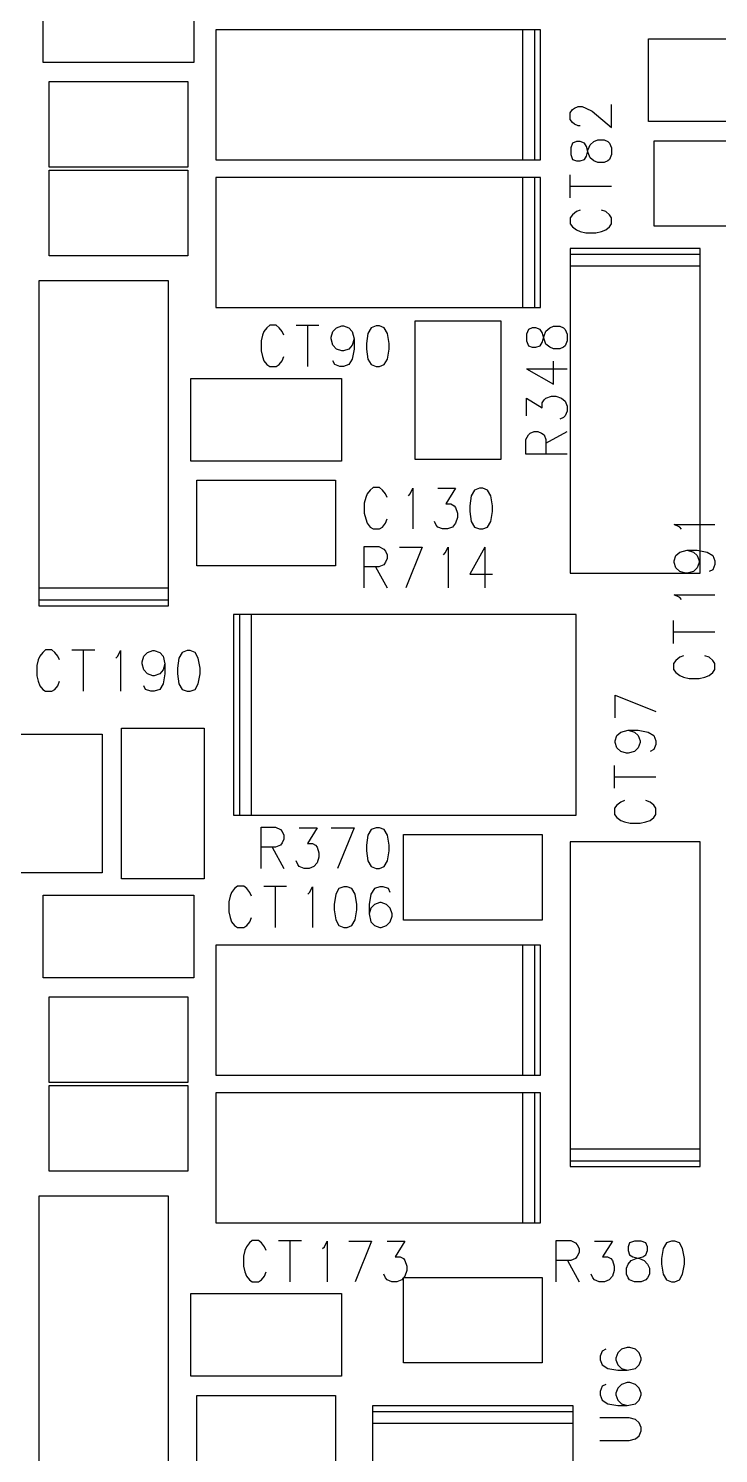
# Model space of a CAD drawing. Extents: x 295 to 953, y 10 to 290.
# Drawn here: x 587.11 to 606.4, y 161.71 to 201.53 of the extents above; entities that cross this region are included whole.
import ezdxf

# ---------------------------------------------------------------- set-up
doc = ezdxf.new("R2010")
doc.units = 0
doc.header["$LTSCALE"] = 5
doc.header["$MEASUREMENT"] = 0
doc.layers.add('13_C-SILK_GBR', color=7, linetype='CONTINUOUS')

msp = doc.modelspace()

# ---------------------------------------------------------------- linework, layer by layer
at = {"layer": '13_C-SILK_GBR'}
for p, q in [((587.524, 200.583), (587.524, 202.893)), ((591.731, 202.893), (591.731, 200.583)), ((600.93, 201.49), (592.35, 201.49)), ((592.35, 201.49), (592.35, 197.86)), ((601.26, 201.49), (600.93, 201.49)), ((600.93, 197.86), (600.93, 201.49)), ((601.425, 201.49), (601.26, 201.49)), ((601.26, 197.86), (601.26, 201.49)), ((601.425, 197.86), (601.425, 201.49)), ((604.436, 198.933), (604.436, 201.243)), ((604.436, 201.243), (608.644, 201.243)), ((591.731, 200.583), (587.524, 200.583)), ((587.689, 197.654), (587.689, 200.046)), ((587.689, 200.046), (591.566, 200.046)), ((591.566, 200.046), (591.566, 197.654)), ((602.25, 199.175), (602.319, 199.264)), ((602.25, 198.989), (602.25, 199.175)), ((602.319, 199.264), (602.372, 199.309)), ((602.372, 199.309), (602.478, 199.353)), ((602.478, 199.353), (602.583, 199.353)), ((602.583, 199.353), (602.687, 199.309)), ((602.687, 199.309), (602.862, 199.22)), ((602.862, 199.22), (603.405, 198.766)), ((603.405, 198.766), (603.405, 199.404)), ((602.319, 198.9), (602.25, 198.989)), ((602.372, 198.855), (602.319, 198.9)), ((602.478, 198.81), (602.372, 198.855)), ((602.531, 198.81), (602.478, 198.81)), ((608.644, 198.933), (604.436, 198.933)), ((602.319, 198.327), (602.268, 198.193)), ((602.425, 198.372), (602.319, 198.327)), ((602.531, 198.372), (602.425, 198.372)), ((602.653, 198.327), (602.531, 198.372)), ((602.705, 198.238), (602.653, 198.327)), ((602.809, 198.282), (602.915, 198.372)), ((602.915, 198.372), (603.021, 198.423)), ((603.021, 198.423), (603.196, 198.423)), ((603.196, 198.423), (603.299, 198.372)), ((603.299, 198.372), (603.352, 198.327)), ((603.352, 198.327), (603.405, 198.193)), ((604.601, 196.004), (604.601, 198.396)), ((604.601, 198.396), (608.479, 198.396)), ((602.268, 198.193), (602.268, 198.007)), ((602.268, 198.007), (602.319, 197.873)), ((602.653, 197.873), (602.705, 197.962)), ((602.758, 198.053), (602.705, 198.238)), ((602.705, 197.962), (602.758, 198.149)), ((602.758, 198.149), (602.809, 198.282)), ((602.809, 197.918), (602.758, 198.053)), ((602.915, 197.829), (602.809, 197.918)), ((603.405, 198.007), (603.352, 197.873)), ((603.405, 198.193), (603.405, 198.007)), ((591.566, 197.654), (587.689, 197.654)), ((587.689, 195.179), (587.689, 197.571)), ((587.689, 197.571), (591.566, 197.571)), ((591.566, 197.571), (591.566, 195.179)), ((592.35, 197.86), (600.93, 197.86)), ((600.93, 197.86), (601.26, 197.86)), ((601.26, 197.86), (601.425, 197.86)), ((602.319, 197.873), (602.425, 197.829)), ((602.425, 197.829), (602.531, 197.829)), ((602.531, 197.829), (602.653, 197.873)), ((603.021, 197.784), (602.915, 197.829)), ((603.196, 197.784), (603.021, 197.784)), ((603.299, 197.829), (603.196, 197.784)), ((603.352, 197.873), (603.299, 197.829)), ((600.93, 197.365), (592.35, 197.365)), ((592.35, 197.365), (592.35, 193.735)), ((601.26, 197.365), (600.93, 197.365)), ((600.93, 193.735), (600.93, 197.365)), ((601.425, 197.365), (601.26, 197.365)), ((601.26, 193.735), (601.26, 197.365)), ((601.425, 193.735), (601.425, 197.365)), ((602.25, 196.802), (602.25, 197.441)), ((602.25, 197.121), (603.405, 197.121)), ((602.319, 196.326), (602.25, 196.241)), ((602.425, 196.415), (602.319, 196.326)), ((602.531, 196.459), (602.425, 196.415)), ((603.248, 196.415), (603.125, 196.459)), ((603.352, 196.326), (603.248, 196.415)), ((603.405, 196.241), (603.352, 196.326)), ((602.25, 196.241), (602.25, 196.07)), ((602.25, 196.07), (602.319, 195.987)), ((602.319, 195.987), (602.425, 195.903)), ((603.248, 195.903), (603.352, 195.987)), ((603.352, 195.987), (603.405, 196.07)), ((603.405, 196.07), (603.405, 196.241)), ((608.479, 196.004), (604.601, 196.004)), ((602.425, 195.903), (602.531, 195.859)), ((602.531, 195.859), (602.687, 195.821)), ((602.687, 195.821), (602.968, 195.821)), ((602.968, 195.821), (603.125, 195.859)), ((603.125, 195.859), (603.248, 195.903)), ((591.566, 195.179), (587.689, 195.179)), ((605.88, 195.385), (602.25, 195.385)), ((602.25, 195.385), (602.25, 195.22)), ((605.88, 195.22), (602.25, 195.22)), ((602.25, 195.22), (602.25, 194.89)), ((605.88, 195.22), (605.88, 195.385)), ((605.88, 194.89), (605.88, 195.22)), ((605.88, 194.89), (602.25, 194.89)), ((602.25, 194.89), (602.25, 186.31)), ((605.88, 186.31), (605.88, 194.89)), ((591.03, 194.478), (587.4, 194.478)), ((587.4, 194.478), (587.4, 185.898)), ((591.03, 185.898), (591.03, 194.478)), ((592.35, 193.735), (600.93, 193.735)), ((600.93, 193.735), (601.26, 193.735)), ((601.26, 193.735), (601.425, 193.735)), ((593.777, 193.171), (593.693, 193.065)), ((593.86, 193.24), (593.777, 193.171)), ((594.031, 193.24), (593.86, 193.24)), ((594.116, 193.171), (594.031, 193.24)), ((594.205, 193.065), (594.116, 193.171)), ((594.592, 193.24), (595.231, 193.24)), ((594.911, 193.24), (594.911, 192.085)), ((595.619, 193.065), (595.721, 193.171)), ((595.721, 193.171), (595.868, 193.222)), ((595.868, 193.222), (595.912, 193.222)), ((595.912, 193.222), (596.066, 193.171)), ((596.066, 193.171), (596.162, 193.065)), ((596.69, 193.171), (596.6, 193.012)), ((596.83, 193.222), (596.69, 193.171)), ((596.921, 193.222), (596.83, 193.222)), ((597.054, 193.171), (596.921, 193.222)), ((597.143, 193.012), (597.054, 193.171)), ((597.919, 189.486), (597.919, 193.364)), ((597.919, 193.364), (600.311, 193.364)), ((600.311, 193.364), (600.311, 189.486)), ((601.187, 193.166), (601.082, 193.121)), ((601.293, 193.166), (601.187, 193.166)), ((601.415, 193.121), (601.293, 193.166)), ((601.572, 193.077), (601.678, 193.166)), ((601.678, 193.166), (601.783, 193.217)), ((601.783, 193.217), (601.958, 193.217)), ((601.958, 193.217), (602.062, 193.166)), ((602.062, 193.166), (602.115, 193.121)), ((593.649, 192.96), (593.611, 192.803)), ((593.611, 192.803), (593.611, 192.522)), ((593.693, 193.065), (593.649, 192.96)), ((594.249, 192.96), (594.205, 193.065)), ((595.574, 192.907), (595.619, 193.065)), ((595.574, 192.856), (595.574, 192.907)), ((595.619, 192.681), (595.574, 192.856)), ((596.162, 193.065), (596.213, 192.856)), ((596.213, 192.856), (596.162, 192.681)), ((596.213, 192.856), (596.213, 192.575)), ((596.6, 193.012), (596.556, 192.732)), ((596.556, 192.732), (596.556, 192.575)), ((597.194, 192.732), (597.143, 193.012)), ((597.194, 192.575), (597.194, 192.732)), ((601.082, 193.121), (601.031, 192.988)), ((601.031, 192.988), (601.031, 192.801)), ((601.031, 192.801), (601.082, 192.667)), ((601.468, 193.032), (601.415, 193.121)), ((601.415, 192.667), (601.468, 192.757)), ((601.521, 192.847), (601.468, 193.032)), ((601.468, 192.757), (601.521, 192.943)), ((601.521, 192.943), (601.572, 193.077)), ((601.572, 192.712), (601.521, 192.847)), ((602.115, 193.121), (602.168, 192.988)), ((602.168, 192.801), (602.115, 192.667)), ((602.168, 192.988), (602.168, 192.801)), ((593.611, 192.522), (593.649, 192.366)), ((593.649, 192.366), (593.693, 192.242)), ((594.205, 192.242), (594.249, 192.366)), ((595.721, 192.575), (595.619, 192.681)), ((595.868, 192.522), (595.721, 192.575)), ((595.912, 192.522), (595.868, 192.522)), ((596.066, 192.575), (595.912, 192.522)), ((596.162, 192.681), (596.066, 192.575)), ((596.213, 192.575), (596.162, 192.295)), ((596.556, 192.575), (596.6, 192.295)), ((597.143, 192.295), (597.194, 192.575)), ((601.082, 192.667), (601.187, 192.623)), ((601.187, 192.623), (601.293, 192.623)), ((601.293, 192.623), (601.415, 192.667)), ((601.678, 192.623), (601.572, 192.712)), ((601.783, 192.578), (601.678, 192.623)), ((601.958, 192.578), (601.783, 192.578)), ((602.062, 192.623), (601.958, 192.578)), ((602.115, 192.667), (602.062, 192.623)), ((593.693, 192.242), (593.777, 192.138)), ((593.777, 192.138), (593.86, 192.085)), ((593.86, 192.085), (594.031, 192.085)), ((594.031, 192.085), (594.116, 192.138)), ((594.116, 192.138), (594.205, 192.242)), ((595.67, 192.138), (595.619, 192.242)), ((595.817, 192.085), (595.67, 192.138)), ((595.912, 192.085), (595.817, 192.085)), ((596.066, 192.138), (595.912, 192.085)), ((596.162, 192.295), (596.066, 192.138)), ((596.6, 192.295), (596.69, 192.138)), ((596.69, 192.138), (596.83, 192.085)), ((596.83, 192.085), (596.921, 192.085)), ((596.921, 192.085), (597.054, 192.138)), ((597.054, 192.138), (597.143, 192.295)), ((601.031, 192.017), (601.783, 191.597)), ((601.031, 192.017), (602.168, 192.017)), ((601.783, 191.597), (601.783, 192.235)), ((591.649, 189.445), (591.649, 191.755)), ((591.649, 191.755), (595.856, 191.755)), ((595.856, 191.755), (595.856, 189.445)), ((601.031, 190.704), (601.031, 191.202)), ((601.031, 191.202), (601.468, 190.928)), ((601.468, 191.069), (601.521, 191.158)), ((601.521, 191.158), (601.572, 191.202)), ((601.572, 191.202), (601.73, 191.253)), ((601.73, 191.253), (601.852, 191.253)), ((601.852, 191.253), (602.011, 191.202)), ((602.011, 191.202), (602.115, 191.113)), ((601.468, 190.928), (601.468, 191.069)), ((602.115, 191.113), (602.168, 190.98)), ((602.168, 190.838), (602.115, 190.704)), ((602.168, 190.98), (602.168, 190.838)), ((602.062, 190.659), (601.958, 190.615)), ((602.115, 190.704), (602.062, 190.659)), ((601.013, 190.042), (601.082, 190.176)), ((601.013, 189.633), (601.013, 190.042)), ((601.082, 190.176), (601.135, 190.221)), ((601.135, 190.221), (601.24, 190.272)), ((601.24, 190.272), (601.346, 190.272)), ((601.346, 190.272), (601.45, 190.221)), ((601.45, 190.221), (601.521, 190.176)), ((601.521, 190.176), (601.572, 190.042)), ((601.572, 189.947), (602.168, 190.272)), ((601.572, 190.042), (601.572, 189.633)), ((602.168, 189.633), (601.013, 189.633)), ((595.856, 189.445), (591.649, 189.445)), ((600.311, 189.486), (597.919, 189.486)), ((591.814, 186.516), (591.814, 188.909)), ((591.814, 188.909), (595.691, 188.909)), ((595.691, 188.909), (595.691, 186.516)), ((596.536, 188.422), (596.498, 188.265)), ((596.581, 188.528), (596.536, 188.422)), ((596.665, 188.633), (596.581, 188.528)), ((596.747, 188.703), (596.665, 188.633)), ((596.919, 188.703), (596.747, 188.703)), ((597.003, 188.633), (596.919, 188.703)), ((597.092, 188.528), (597.003, 188.633)), ((597.137, 188.422), (597.092, 188.528)), ((597.729, 188.475), (597.78, 188.528)), ((597.78, 188.528), (597.856, 188.684)), ((597.856, 188.684), (597.856, 187.548)), ((598.551, 188.684), (599.049, 188.684)), ((599.049, 188.684), (598.775, 188.247)), ((599.488, 188.475), (599.443, 188.194)), ((599.577, 188.633), (599.488, 188.475)), ((599.717, 188.684), (599.577, 188.633)), ((599.808, 188.684), (599.717, 188.684)), ((599.942, 188.633), (599.808, 188.684)), ((600.031, 188.475), (599.942, 188.633)), ((600.082, 188.194), (600.031, 188.475)), ((596.498, 188.265), (596.498, 187.985)), ((596.498, 187.985), (596.536, 187.828)), ((598.775, 188.247), (598.915, 188.247)), ((598.915, 188.247), (599.005, 188.194)), ((599.005, 188.194), (599.049, 188.143)), ((599.049, 188.143), (599.1, 187.985)), ((599.1, 187.985), (599.1, 187.863)), ((599.443, 188.194), (599.443, 188.038)), ((599.443, 188.038), (599.488, 187.757)), ((600.031, 187.757), (600.082, 188.038)), ((600.082, 188.038), (600.082, 188.194)), ((596.536, 187.828), (596.581, 187.704)), ((596.581, 187.704), (596.665, 187.6)), ((596.665, 187.6), (596.747, 187.548)), ((596.919, 187.548), (597.003, 187.6)), ((597.003, 187.6), (597.092, 187.704)), ((597.092, 187.704), (597.137, 187.828)), ((598.506, 187.653), (598.462, 187.757)), ((598.551, 187.6), (598.506, 187.653)), ((598.684, 187.548), (598.551, 187.6)), ((598.96, 187.6), (598.826, 187.548)), ((599.049, 187.704), (598.96, 187.6)), ((599.1, 187.863), (599.049, 187.704)), ((599.488, 187.757), (599.577, 187.6)), ((599.577, 187.6), (599.717, 187.548)), ((599.808, 187.548), (599.942, 187.6)), ((599.942, 187.6), (600.031, 187.757)), ((605.312, 187.594), (605.156, 187.671)), ((605.156, 187.671), (606.293, 187.671)), ((605.365, 187.543), (605.312, 187.594)), ((596.747, 187.548), (596.919, 187.548)), ((598.826, 187.548), (598.684, 187.548)), ((599.717, 187.548), (599.808, 187.548)), ((596.498, 185.898), (596.498, 187.053)), ((596.498, 187.053), (596.907, 187.053)), ((596.907, 187.053), (597.041, 186.983)), ((597.041, 186.983), (597.086, 186.93)), ((597.086, 186.93), (597.137, 186.825)), ((597.137, 186.825), (597.137, 186.719)), ((597.48, 187.034), (598.118, 187.034)), ((598.118, 187.034), (597.658, 185.898)), ((598.711, 186.825), (598.762, 186.878)), ((598.762, 186.878), (598.838, 187.034)), ((598.838, 187.034), (598.838, 185.898)), ((599.864, 187.034), (599.443, 186.282)), ((599.864, 187.034), (599.864, 185.898)), ((605.156, 186.652), (605.207, 186.803)), ((605.207, 186.803), (605.312, 186.899)), ((605.312, 186.899), (605.522, 186.95)), ((605.522, 186.95), (605.697, 186.899)), ((605.522, 186.95), (605.803, 186.95)), ((605.697, 186.899), (605.803, 186.803)), ((605.803, 186.95), (606.083, 186.899)), ((605.803, 186.803), (605.855, 186.652)), ((606.083, 186.899), (606.24, 186.803)), ((606.24, 186.803), (606.293, 186.652)), ((595.691, 186.516), (591.814, 186.516)), ((596.907, 186.493), (596.498, 186.493)), ((596.812, 186.493), (597.137, 185.898)), ((597.041, 186.544), (596.907, 186.493)), ((597.086, 186.615), (597.041, 186.544)), ((597.137, 186.719), (597.086, 186.615)), ((605.156, 186.607), (605.156, 186.652)), ((605.207, 186.46), (605.156, 186.607)), ((605.312, 186.358), (605.207, 186.46)), ((605.471, 186.313), (605.312, 186.358)), ((605.697, 186.358), (605.522, 186.313)), ((605.803, 186.46), (605.697, 186.358)), ((605.855, 186.607), (605.803, 186.46)), ((605.855, 186.652), (605.855, 186.607)), ((606.24, 186.409), (606.136, 186.358)), ((606.293, 186.556), (606.24, 186.409)), ((606.293, 186.652), (606.293, 186.556)), ((599.443, 186.282), (600.082, 186.282)), ((602.25, 186.31), (605.88, 186.31)), ((605.522, 186.313), (605.471, 186.313)), ((587.4, 185.898), (587.4, 185.568)), ((587.4, 185.898), (591.03, 185.898)), ((587.4, 185.568), (587.4, 185.403)), ((587.4, 185.568), (591.03, 185.568)), ((591.03, 185.568), (591.03, 185.898)), ((591.03, 185.403), (591.03, 185.568)), ((605.312, 185.63), (605.156, 185.708)), ((605.156, 185.708), (606.293, 185.708)), ((605.365, 185.579), (605.312, 185.63)), ((587.4, 185.403), (591.03, 185.403)), ((593.34, 185.155), (592.845, 185.155)), ((593.01, 185.155), (592.845, 185.155)), ((592.845, 185.155), (592.845, 179.545)), ((593.175, 185.155), (593.01, 185.155)), ((593.01, 185.155), (593.01, 179.545)), ((593.34, 185.155), (593.34, 179.545)), ((602.415, 185.155), (593.34, 185.155)), ((602.415, 179.545), (602.415, 185.155)), ((605.138, 184.35), (605.138, 184.987)), ((605.138, 184.668), (606.293, 184.668)), ((587.428, 183.99), (587.384, 183.885)), ((587.511, 184.096), (587.428, 183.99)), ((587.593, 184.165), (587.511, 184.096)), ((587.766, 184.165), (587.593, 184.165)), ((587.849, 184.096), (587.766, 184.165)), ((587.938, 183.99), (587.849, 184.096)), ((587.983, 183.885), (587.938, 183.99)), ((588.327, 184.165), (588.964, 184.165)), ((588.646, 184.165), (588.646, 183.01)), ((589.557, 183.937), (589.608, 183.99)), ((589.608, 183.99), (589.685, 184.147)), ((589.685, 184.147), (589.685, 183.01)), ((590.291, 183.832), (590.335, 183.99)), ((590.335, 183.99), (590.438, 184.096)), ((590.438, 184.096), (590.585, 184.147)), ((590.585, 184.147), (590.629, 184.147)), ((590.629, 184.147), (590.781, 184.096)), ((590.781, 184.096), (590.877, 183.99)), ((590.877, 183.99), (590.928, 183.781)), ((591.406, 184.096), (591.317, 183.937)), ((591.547, 184.147), (591.406, 184.096)), ((591.636, 184.147), (591.547, 184.147)), ((591.769, 184.096), (591.636, 184.147)), ((591.858, 183.937), (591.769, 184.096)), ((605.418, 184.005), (605.312, 183.96)), ((606.136, 183.96), (606.012, 184.005)), ((587.384, 183.885), (587.346, 183.728)), ((587.346, 183.728), (587.346, 183.447)), ((590.291, 183.781), (590.291, 183.832)), ((590.335, 183.606), (590.291, 183.781)), ((590.438, 183.5), (590.335, 183.606)), ((590.877, 183.606), (590.781, 183.5)), ((590.928, 183.781), (590.877, 183.606)), ((590.928, 183.781), (590.928, 183.5)), ((591.317, 183.937), (591.273, 183.657)), ((591.273, 183.657), (591.273, 183.5)), ((591.91, 183.657), (591.858, 183.937)), ((591.91, 183.5), (591.91, 183.657)), ((605.207, 183.871), (605.138, 183.789)), ((605.138, 183.789), (605.138, 183.616)), ((605.138, 183.616), (605.207, 183.533)), ((605.312, 183.96), (605.207, 183.871)), ((606.24, 183.871), (606.136, 183.96)), ((606.293, 183.789), (606.24, 183.871)), ((606.24, 183.533), (606.293, 183.616)), ((606.293, 183.616), (606.293, 183.789)), ((587.346, 183.447), (587.384, 183.291)), ((587.384, 183.291), (587.428, 183.167)), ((587.938, 183.167), (587.983, 183.291)), ((590.585, 183.447), (590.438, 183.5)), ((590.629, 183.447), (590.585, 183.447)), ((590.781, 183.5), (590.629, 183.447)), ((590.877, 183.22), (590.781, 183.063)), ((590.928, 183.5), (590.877, 183.22)), ((591.273, 183.5), (591.317, 183.22)), ((591.317, 183.22), (591.406, 183.063)), ((591.769, 183.063), (591.858, 183.22)), ((591.858, 183.22), (591.91, 183.5)), ((605.207, 183.533), (605.312, 183.451)), ((605.312, 183.451), (605.418, 183.406)), ((605.418, 183.406), (605.575, 183.368)), ((605.575, 183.368), (605.855, 183.368)), ((605.855, 183.368), (606.012, 183.406)), ((606.012, 183.406), (606.136, 183.451)), ((606.136, 183.451), (606.24, 183.533)), ((587.428, 183.167), (587.511, 183.063)), ((587.511, 183.063), (587.593, 183.01)), ((587.593, 183.01), (587.766, 183.01)), ((587.766, 183.01), (587.849, 183.063)), ((587.849, 183.063), (587.938, 183.167)), ((590.387, 183.063), (590.335, 183.167)), ((590.533, 183.01), (590.387, 183.063)), ((590.629, 183.01), (590.533, 183.01)), ((590.781, 183.063), (590.629, 183.01)), ((591.406, 183.063), (591.547, 183.01)), ((591.547, 183.01), (591.636, 183.01)), ((591.636, 183.01), (591.769, 183.063)), ((603.506, 182.266), (603.506, 182.904)), ((603.506, 182.904), (604.643, 182.444)), ((589.71, 177.771), (589.71, 181.979)), ((589.71, 181.979), (592.02, 181.979)), ((592.02, 181.979), (592.02, 177.771)), ((586.781, 181.814), (589.174, 181.814)), ((589.174, 181.814), (589.174, 177.936)), ((603.506, 181.622), (603.557, 181.776)), ((603.506, 181.578), (603.506, 181.622)), ((603.557, 181.431), (603.506, 181.578)), ((603.557, 181.776), (603.662, 181.872)), ((603.662, 181.872), (603.872, 181.923)), ((603.872, 181.923), (604.047, 181.872)), ((603.872, 181.923), (604.153, 181.923)), ((604.047, 181.872), (604.153, 181.776)), ((604.153, 181.923), (604.433, 181.872)), ((604.153, 181.776), (604.205, 181.622)), ((604.205, 181.578), (604.153, 181.431)), ((604.205, 181.622), (604.205, 181.578)), ((604.433, 181.872), (604.59, 181.776)), ((604.59, 181.776), (604.643, 181.622)), ((604.643, 181.622), (604.643, 181.527)), ((603.662, 181.329), (603.557, 181.431)), ((603.821, 181.284), (603.662, 181.329)), ((603.872, 181.284), (603.821, 181.284)), ((604.047, 181.329), (603.872, 181.284)), ((604.153, 181.431), (604.047, 181.329)), ((604.59, 181.38), (604.486, 181.329)), ((604.643, 181.527), (604.59, 181.38)), ((603.488, 180.302), (603.488, 180.941)), ((603.488, 180.621), (604.643, 180.621)), ((603.557, 179.826), (603.488, 179.741)), ((603.488, 179.741), (603.488, 179.57)), ((603.662, 179.915), (603.557, 179.826)), ((603.768, 179.959), (603.662, 179.915)), ((604.486, 179.915), (604.362, 179.959)), ((604.59, 179.826), (604.486, 179.915)), ((604.643, 179.741), (604.59, 179.826)), ((604.643, 179.57), (604.643, 179.741)), ((592.845, 179.545), (593.01, 179.545)), ((593.01, 179.545), (593.34, 179.545)), ((593.34, 179.545), (602.415, 179.545)), ((593.611, 178.06), (593.611, 179.215)), ((593.611, 179.215), (594.02, 179.215)), ((594.02, 179.215), (594.154, 179.146)), ((594.682, 179.197), (595.18, 179.197)), ((595.18, 179.197), (594.906, 178.76)), ((595.574, 179.197), (596.213, 179.197)), ((596.213, 179.197), (595.752, 178.06)), ((596.83, 179.197), (596.69, 179.146)), ((596.921, 179.197), (596.83, 179.197)), ((597.054, 179.146), (596.921, 179.197)), ((603.488, 179.57), (603.557, 179.487)), ((603.557, 179.487), (603.662, 179.403)), ((603.662, 179.403), (603.768, 179.359)), ((603.768, 179.359), (603.925, 179.321)), ((603.925, 179.321), (604.205, 179.321)), ((604.205, 179.321), (604.362, 179.359)), ((604.362, 179.359), (604.486, 179.403)), ((604.486, 179.403), (604.59, 179.487)), ((604.59, 179.487), (604.643, 179.57)), ((594.154, 179.146), (594.198, 179.093)), ((594.198, 179.093), (594.249, 178.987)), ((594.249, 178.882), (594.198, 178.778)), ((594.249, 178.987), (594.249, 178.882)), ((596.6, 178.987), (596.556, 178.707)), ((596.69, 179.146), (596.6, 178.987)), ((597.143, 178.987), (597.054, 179.146)), ((597.194, 178.707), (597.143, 178.987)), ((597.589, 176.616), (597.589, 179.009)), ((597.589, 179.009), (601.466, 179.009)), ((601.466, 179.009), (601.466, 176.616)), ((605.88, 178.803), (602.25, 178.803)), ((602.25, 178.803), (602.25, 170.223)), ((605.88, 170.223), (605.88, 178.803)), ((594.02, 178.656), (593.611, 178.656)), ((593.924, 178.656), (594.249, 178.06)), ((594.154, 178.707), (594.02, 178.656)), ((594.198, 178.778), (594.154, 178.707)), ((594.906, 178.76), (595.046, 178.76)), ((595.046, 178.76), (595.135, 178.707)), ((595.135, 178.707), (595.18, 178.656)), ((595.18, 178.656), (595.231, 178.497)), ((595.231, 178.497), (595.231, 178.375)), ((596.556, 178.707), (596.556, 178.55)), ((596.556, 178.55), (596.6, 178.27)), ((597.143, 178.27), (597.194, 178.55)), ((597.194, 178.55), (597.194, 178.707)), ((594.637, 178.166), (594.592, 178.27)), ((594.682, 178.113), (594.637, 178.166)), ((594.815, 178.06), (594.682, 178.113)), ((594.957, 178.06), (594.815, 178.06)), ((595.091, 178.113), (594.957, 178.06)), ((595.18, 178.217), (595.091, 178.113)), ((595.231, 178.375), (595.18, 178.217)), ((596.6, 178.27), (596.69, 178.113)), ((596.69, 178.113), (596.83, 178.06)), ((596.83, 178.06), (596.921, 178.06)), ((596.921, 178.06), (597.054, 178.113)), ((597.054, 178.113), (597.143, 178.27)), ((589.174, 177.936), (586.781, 177.936)), ((592.02, 177.771), (589.71, 177.771)), ((587.524, 175.008), (587.524, 177.318)), ((587.524, 177.318), (591.731, 177.318)), ((591.731, 177.318), (591.731, 175.008)), ((592.746, 177.285), (592.708, 177.128)), ((592.791, 177.39), (592.746, 177.285)), ((592.873, 177.496), (592.791, 177.39)), ((592.956, 177.565), (592.873, 177.496)), ((593.129, 177.565), (592.956, 177.565)), ((593.211, 177.496), (593.129, 177.565)), ((593.3, 177.39), (593.211, 177.496)), ((593.345, 177.285), (593.3, 177.39)), ((593.69, 177.565), (594.327, 177.565)), ((594.008, 177.565), (594.008, 176.41)), ((594.919, 177.337), (594.97, 177.39)), ((594.97, 177.39), (595.048, 177.547)), ((595.048, 177.547), (595.048, 176.41)), ((595.698, 177.337), (595.653, 177.057)), ((595.787, 177.496), (595.698, 177.337)), ((595.927, 177.547), (595.787, 177.496)), ((596.016, 177.547), (595.927, 177.547)), ((596.15, 177.496), (596.016, 177.547)), ((596.239, 177.337), (596.15, 177.496)), ((596.29, 177.057), (596.239, 177.337)), ((596.68, 177.337), (596.635, 177.057)), ((596.782, 177.496), (596.68, 177.337)), ((596.929, 177.547), (596.782, 177.496)), ((597.025, 177.547), (596.929, 177.547)), ((597.17, 177.496), (597.025, 177.547)), ((597.221, 177.39), (597.17, 177.496)), ((592.708, 177.128), (592.708, 176.847)), ((592.708, 176.847), (592.746, 176.691)), ((595.653, 177.057), (595.653, 176.9)), ((595.653, 176.9), (595.698, 176.62)), ((596.239, 176.62), (596.29, 176.9)), ((596.29, 176.9), (596.29, 177.057)), ((596.635, 177.057), (596.635, 176.794)), ((596.68, 176.953), (596.635, 176.794)), ((596.782, 177.057), (596.68, 176.953)), ((596.929, 177.11), (596.782, 177.057)), ((596.973, 177.11), (596.929, 177.11)), ((597.12, 177.057), (596.973, 177.11)), ((597.221, 176.953), (597.12, 177.057)), ((597.272, 176.794), (597.221, 176.953)), ((592.746, 176.691), (592.791, 176.567)), ((592.791, 176.567), (592.873, 176.463)), ((592.873, 176.463), (592.956, 176.41)), ((592.956, 176.41), (593.129, 176.41)), ((593.129, 176.41), (593.211, 176.463)), ((593.211, 176.463), (593.3, 176.567)), ((593.3, 176.567), (593.345, 176.691)), ((595.698, 176.62), (595.787, 176.463)), ((595.787, 176.463), (595.927, 176.41)), ((595.927, 176.41), (596.016, 176.41)), ((596.016, 176.41), (596.15, 176.463)), ((596.15, 176.463), (596.239, 176.62)), ((596.635, 176.794), (596.68, 176.567)), ((596.68, 176.567), (596.782, 176.463)), ((596.782, 176.463), (596.929, 176.41)), ((596.929, 176.41), (596.973, 176.41)), ((596.973, 176.41), (597.12, 176.463)), ((597.12, 176.463), (597.221, 176.567)), ((597.221, 176.567), (597.272, 176.725)), ((597.272, 176.725), (597.272, 176.794)), ((601.466, 176.616), (597.589, 176.616)), ((600.93, 175.915), (592.35, 175.915)), ((592.35, 175.915), (592.35, 172.285)), ((601.26, 175.915), (600.93, 175.915)), ((600.93, 172.285), (600.93, 175.915)), ((601.425, 175.915), (601.26, 175.915)), ((601.26, 172.285), (601.26, 175.915)), ((601.425, 172.285), (601.425, 175.915)), ((591.731, 175.008), (587.524, 175.008)), ((587.689, 172.079), (587.689, 174.471)), ((587.689, 174.471), (591.566, 174.471)), ((591.566, 174.471), (591.566, 172.079)), ((591.566, 172.079), (587.689, 172.079)), ((592.35, 172.285), (600.93, 172.285)), ((600.93, 172.285), (601.26, 172.285)), ((601.26, 172.285), (601.425, 172.285)), ((587.689, 169.604), (587.689, 171.996)), ((587.689, 171.996), (591.566, 171.996)), ((591.566, 171.996), (591.566, 169.604)), ((600.93, 171.79), (592.35, 171.79)), ((592.35, 171.79), (592.35, 168.16)), ((601.26, 171.79), (600.93, 171.79)), ((600.93, 168.16), (600.93, 171.79)), ((601.425, 171.79), (601.26, 171.79)), ((601.26, 168.16), (601.26, 171.79)), ((601.425, 168.16), (601.425, 171.79)), ((602.25, 170.223), (602.25, 169.893)), ((602.25, 170.223), (605.88, 170.223)), ((605.88, 169.893), (605.88, 170.223)), ((602.25, 169.893), (602.25, 169.728)), ((602.25, 169.893), (605.88, 169.893)), ((602.25, 169.728), (605.88, 169.728)), ((605.88, 169.728), (605.88, 169.893)), ((591.566, 169.604), (587.689, 169.604)), ((591.03, 168.903), (587.4, 168.903)), ((587.4, 168.903), (587.4, 160.323)), ((591.03, 160.323), (591.03, 168.903)), ((592.35, 168.16), (600.93, 168.16)), ((600.93, 168.16), (601.26, 168.16)), ((601.26, 168.16), (601.425, 168.16)), ((593.368, 167.665), (593.286, 167.596)), ((593.541, 167.665), (593.368, 167.665)), ((593.624, 167.596), (593.541, 167.665)), ((594.102, 167.665), (594.739, 167.665)), ((594.421, 167.665), (594.421, 166.51)), ((595.383, 167.49), (595.46, 167.647)), ((595.46, 167.647), (595.46, 166.51)), ((596.066, 167.647), (596.703, 167.647)), ((596.703, 167.647), (596.244, 166.51)), ((597.137, 167.647), (597.633, 167.647)), ((597.633, 167.647), (597.359, 167.21)), ((601.861, 166.51), (601.861, 167.665)), ((601.861, 167.665), (602.27, 167.665)), ((602.27, 167.665), (602.404, 167.596)), ((602.932, 167.647), (603.43, 167.647)), ((603.43, 167.647), (603.156, 167.21)), ((604.047, 167.647), (603.913, 167.596)), ((604.233, 167.647), (604.047, 167.647)), ((604.367, 167.596), (604.233, 167.647)), ((605.08, 167.647), (604.94, 167.596)), ((605.171, 167.647), (605.08, 167.647)), ((605.304, 167.596), (605.171, 167.647)), ((593.159, 167.385), (593.121, 167.228)), ((593.203, 167.49), (593.159, 167.385)), ((593.286, 167.596), (593.203, 167.49)), ((593.713, 167.49), (593.624, 167.596)), ((593.758, 167.385), (593.713, 167.49)), ((595.332, 167.437), (595.383, 167.49)), ((602.404, 167.596), (602.448, 167.543)), ((602.448, 167.543), (602.499, 167.437)), ((602.499, 167.332), (602.448, 167.228)), ((602.499, 167.437), (602.499, 167.332)), ((603.913, 167.596), (603.869, 167.49)), ((603.869, 167.49), (603.869, 167.385)), ((603.869, 167.385), (603.913, 167.262)), ((603.913, 167.262), (604.002, 167.21)), ((604.278, 167.21), (604.367, 167.262)), ((604.412, 167.49), (604.367, 167.596)), ((604.367, 167.262), (604.412, 167.385)), ((604.412, 167.385), (604.412, 167.49)), ((604.85, 167.437), (604.806, 167.157)), ((604.94, 167.596), (604.85, 167.437)), ((605.393, 167.437), (605.304, 167.596)), ((605.444, 167.157), (605.393, 167.437)), ((593.121, 167.228), (593.121, 166.947)), ((593.121, 166.947), (593.159, 166.791)), ((597.359, 167.21), (597.5, 167.21)), ((597.5, 167.21), (597.589, 167.157)), ((597.589, 167.157), (597.633, 167.106)), ((597.633, 167.106), (597.685, 166.947)), ((597.685, 166.947), (597.685, 166.825)), ((602.27, 167.106), (601.861, 167.106)), ((602.174, 167.106), (602.499, 166.51)), ((602.404, 167.157), (602.27, 167.106)), ((602.448, 167.228), (602.404, 167.157)), ((603.156, 167.21), (603.296, 167.21)), ((603.296, 167.21), (603.385, 167.157)), ((603.385, 167.157), (603.43, 167.106)), ((603.43, 167.106), (603.481, 166.947)), ((603.481, 166.947), (603.481, 166.825)), ((603.824, 166.894), (603.869, 167)), ((603.824, 166.72), (603.824, 166.894)), ((603.869, 167), (603.958, 167.106)), ((603.958, 167.106), (604.093, 167.157)), ((604.002, 167.21), (604.189, 167.157)), ((604.093, 167.157), (604.278, 167.21)), ((604.189, 167.157), (604.322, 167.106)), ((604.322, 167.106), (604.412, 167)), ((604.412, 167), (604.463, 166.894)), ((604.463, 166.894), (604.463, 166.72)), ((604.806, 167.157), (604.806, 167)), ((604.806, 167), (604.85, 166.72)), ((605.393, 166.72), (605.444, 167)), ((605.444, 167), (605.444, 167.157)), ((593.159, 166.791), (593.203, 166.667)), ((593.203, 166.667), (593.286, 166.563)), ((593.286, 166.563), (593.368, 166.51)), ((593.368, 166.51), (593.541, 166.51)), ((593.541, 166.51), (593.624, 166.563)), ((593.624, 166.563), (593.713, 166.667)), ((593.713, 166.667), (593.758, 166.791)), ((597.092, 166.616), (597.048, 166.72)), ((597.137, 166.563), (597.092, 166.616)), ((597.27, 166.51), (597.137, 166.563)), ((597.411, 166.51), (597.27, 166.51)), ((597.544, 166.563), (597.411, 166.51)), ((597.633, 166.667), (597.544, 166.563)), ((597.589, 164.241), (597.589, 166.634)), ((597.589, 166.634), (601.466, 166.634)), ((597.685, 166.825), (597.633, 166.667)), ((601.466, 166.634), (601.466, 164.241)), ((602.887, 166.616), (602.842, 166.72)), ((602.932, 166.563), (602.887, 166.616)), ((603.065, 166.51), (602.932, 166.563)), ((603.207, 166.51), (603.065, 166.51)), ((603.341, 166.563), (603.207, 166.51)), ((603.43, 166.667), (603.341, 166.563)), ((603.481, 166.825), (603.43, 166.667)), ((603.869, 166.616), (603.824, 166.72)), ((603.913, 166.563), (603.869, 166.616)), ((604.047, 166.51), (603.913, 166.563)), ((604.233, 166.51), (604.047, 166.51)), ((604.367, 166.563), (604.233, 166.51)), ((604.412, 166.616), (604.367, 166.563)), ((604.463, 166.72), (604.412, 166.616)), ((604.85, 166.72), (604.94, 166.563)), ((604.94, 166.563), (605.08, 166.51)), ((605.08, 166.51), (605.171, 166.51)), ((605.171, 166.51), (605.304, 166.563)), ((605.304, 166.563), (605.393, 166.72)), ((591.649, 163.87), (591.649, 166.18)), ((591.649, 166.18), (595.856, 166.18)), ((595.856, 166.18), (595.856, 163.87)), ((603.144, 164.573), (603.093, 164.428)), ((603.25, 164.624), (603.144, 164.573)), ((603.583, 164.523), (603.53, 164.377)), ((603.687, 164.624), (603.583, 164.523)), ((603.846, 164.675), (603.687, 164.624)), ((603.915, 164.675), (603.846, 164.675)), ((604.073, 164.624), (603.915, 164.675)), ((604.177, 164.523), (604.073, 164.624)), ((604.23, 164.377), (604.177, 164.523)), ((601.466, 164.241), (597.589, 164.241)), ((603.093, 164.428), (603.093, 164.332)), ((603.093, 164.332), (603.144, 164.185)), ((603.144, 164.185), (603.303, 164.083)), ((603.303, 164.083), (603.583, 164.038)), ((603.53, 164.377), (603.53, 164.332)), ((603.53, 164.332), (603.583, 164.185)), ((603.583, 164.185), (603.687, 164.083)), ((603.687, 164.083), (603.846, 164.038)), ((603.846, 164.038), (604.073, 164.083)), ((604.073, 164.083), (604.177, 164.185)), ((604.177, 164.185), (604.23, 164.332)), ((604.23, 164.332), (604.23, 164.377)), ((595.856, 163.87), (591.649, 163.87)), ((603.583, 164.038), (603.846, 164.038)), ((603.846, 163.693), (603.687, 163.642)), ((603.915, 163.693), (603.846, 163.693)), ((604.073, 163.642), (603.915, 163.693)), ((591.814, 160.941), (591.814, 163.334)), ((591.814, 163.334), (595.691, 163.334)), ((595.691, 163.334), (595.691, 160.941)), ((603.144, 163.591), (603.093, 163.446)), ((603.093, 163.446), (603.093, 163.35)), ((603.093, 163.35), (603.144, 163.203)), ((603.25, 163.642), (603.144, 163.591)), ((603.583, 163.542), (603.53, 163.395)), ((603.53, 163.395), (603.53, 163.35)), ((603.53, 163.35), (603.583, 163.203)), ((603.687, 163.642), (603.583, 163.542)), ((604.177, 163.542), (604.073, 163.642)), ((604.23, 163.395), (604.177, 163.542)), ((604.177, 163.203), (604.23, 163.35)), ((604.23, 163.35), (604.23, 163.395)), ((602.333, 163.045), (596.723, 163.045)), ((596.723, 163.045), (596.723, 162.88)), ((602.333, 162.88), (596.723, 162.88)), ((596.723, 162.88), (596.723, 162.55)), ((602.333, 162.55), (602.333, 163.045)), ((602.333, 162.88), (602.333, 163.045)), ((602.333, 162.715), (602.333, 162.88)), ((603.144, 163.203), (603.303, 163.101)), ((603.303, 163.101), (603.583, 163.057)), ((603.583, 163.203), (603.687, 163.101)), ((603.583, 163.057), (603.846, 163.057)), ((603.687, 163.101), (603.846, 163.057)), ((603.846, 163.057), (604.073, 163.101)), ((604.073, 163.101), (604.177, 163.203)), ((602.333, 162.55), (596.723, 162.55)), ((596.723, 162.55), (596.723, 153.475)), ((602.333, 153.475), (602.333, 162.55)), ((603.897, 162.712), (603.075, 162.712)), ((604.073, 162.661), (603.897, 162.712)), ((604.177, 162.571), (604.073, 162.661)), ((604.23, 162.438), (604.177, 162.571)), ((603.075, 162.075), (603.897, 162.075)), ((603.897, 162.075), (604.073, 162.119)), ((604.073, 162.119), (604.177, 162.208)), ((604.177, 162.208), (604.23, 162.349)), ((604.23, 162.349), (604.23, 162.438))]:
    msp.add_line(p, q, dxfattribs=at)

doc.saveas('drawing.dxf')
